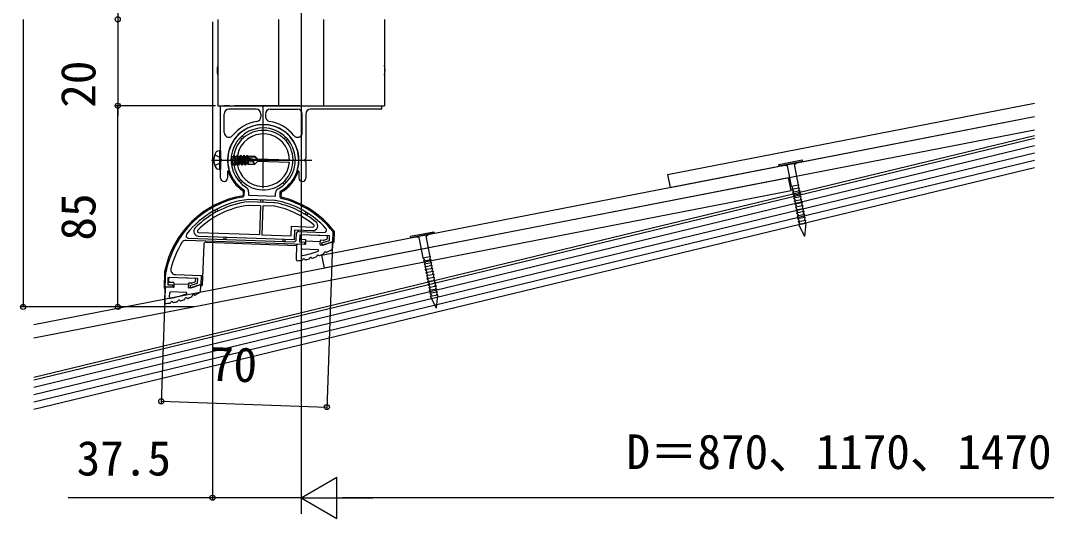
# Model space of a CAD drawing. Units: millimetres, scale not verified. Extents: x -875 to 875, y -1305 to 1298.
# Drawn here: x -90.6 to 343, y 62.4 to 272.8 of the extents above; entities that cross this region are included whole.
import ezdxf
from ezdxf.enums import TextEntityAlignment as Align

# ---------------------------------------------------------------- set-up
doc = ezdxf.new("R2010")
doc.units = ezdxf.units.MM
doc.header["$LTSCALE"] = 8
for name, color, linetype in [('0-3_YKK_11', 7, 'Continuous'), ('0-5_YKK_12', 2, 'Continuous'), ('0-6_YKK_13', 4, 'Continuous'), ('0-7_YKK_D', 6, 'Continuous'), ('0-9_YSS_K', 3, 'Continuous')]:
    doc.layers.add(name, color=color, linetype=linetype)
doc.styles.add('ＭＳ ゴシック', font='')
doc.styles.get('ＭＳ ゴシック').set_extended_font_data('MS Gothic')

msp = doc.modelspace()

# ---------------------------------------------------------------- linework, layer by layer
at = {"layer": '0-3_YKK_11'}
for p, q in [((5.83, 200.44), (5.78, 199.008)), ((25.939, 180.293), (26.023, 182.692)), ((27.057, 183.656), (37.724, 183.284)), ((29.467, 178.169), (-20.61, 179.917)), ((-19.66, 180.885), (24.905, 179.329))]:
    msp.add_line(p, q, dxfattribs=at)
for points in [[(3.985, 199.18), (4.041, 200.794), (3.814, 201.23)], [(5.78, 199.008), (17.173, 198.61), (17.223, 200.042)], [(19.289, 200.69), (19.032, 200.27), (18.976, 198.657)], [(16.974, 196.813), (16.931, 196.818), (5.896, 197.203), (5.853, 197.201)], [(41.396, 183.72), (41.461, 183.523), (41.314, 179.307), (37.084, 177.933), (36.775, 178.884), (39.934, 179.91), (40, 181.803), (27.408, 182.243), (27.303, 179.245), (29.502, 179.168), (29.467, 178.169)], [(-25.145, 165.467), (-14.216, 165.085), (-14.351, 161.221), (-18.53, 159.863), (-18.839, 160.814), (-15.731, 161.824), (-15.664, 163.735), (-28.256, 164.175), (-28.361, 161.177), (-26.162, 161.1), (-26.197, 160.1), (-29.395, 160.212), (-29.176, 166.489), (-29.171, 166.536)]]:
    msp.add_lwpolyline(points, dxfattribs=at)
for centre, radius, start, end in [((12, 213.8), 15, 299.07294, 236.92706), ((12, 213.8), 13.6, 297.57681, 238.42319), ((3.831, 200.51), 2, 358, 58.42321), ((19.222, 199.972), 2, 117.57679, 178), ((10.081, 158.833), 40, 99.96519, 168.89699), ((10.081, 158.833), 38.6, 96.28795, 142.18949), ((2.986, 199.215), 1, 279.96517, 358.00001), ((10.081, 158.833), 38.6, 42.59796, 79.71205), ((19.975, 198.622), 1, 177.99999, 256.03483), ((10.081, 158.833), 40, 38.4736, 76.03482), ((-19.625, 181.884), 1, 142.1895, 268.00003), ((27.022, 182.657), 1, 88.00001, 177.99999), ((37.759, 184.283), 1, 268.00001, 42.59794), ((10.081, 158.834), 38.2, 148.18259, 166.20446), ((-20.68, 177.919), 2, 88.00001, 148.18258), ((24.94, 180.328), 1, 268.00001, 357.99999), ((-25.075, 167.466), 2, 166.20447, 267.99999)]:
    msp.add_arc(centre, radius, start, end, dxfattribs=at)
at = {"layer": '0-5_YKK_12'}
for p, q in [((28, 1015.3), (28, 64.3)), ((-7.2, 273.3), (-7.2, 236.8)), ((18.5, 273.3), (18.5, 236.8)), ((37.5, 273.3), (37.5, 236.8)), ((63.2, 273.3), (63.2, 236.8)), ((-7.2, 236.8), (63.2, 236.8))]:
    msp.add_line(p, q, dxfattribs=at)
at = {"layer": '0-6_YKK_13'}
for p, q in [((-6, 214.542), (-6, 236.8)), ((-2.3, 236.8), (-4.7, 236.8)), ((9, 235.3), (-2.5, 235.3)), ((27.5, 236.8), (-0.2, 236.8)), ((12, 201.915), (12, 236.8)), ((15, 235.3), (26.5, 235.3)), ((27.5, 236.8), (56.2, 236.8)), ((61.7, 235.3), (32, 235.3)), ((58.3, 236.8), (60.7, 236.8)), ((62, 236.8), (62, 235.6)), ((-4.5, 225.449), (-4.5, 233.3)), ((11, 233.3), (11, 232.156)), ((13, 233.3), (13, 232.156)), ((28.5, 225.449), (28.5, 233.3)), ((30, 233.3), (30, 214.542)), ((2.564, 223.186), (3.048, 222.667)), ((3.295, 223.868), (3.779, 223.349)), ((21.386, 223.236), (20.867, 222.752)), ((22.068, 222.505), (21.549, 222.021)), ((-6.5, 217.8), (-7.302, 217.659)), ((-6.5, 217.8), (-6.5, 209.8)), ((-6.5, 217.8), (-6, 217.712)), ((-6, 217.712), (-6, 209.888)), ((-9.9, 213.8), (11, 213.8)), ((-8.534, 213.8), (32.534, 213.8)), ((-6, 206.25), (-6, 213.058)), ((-1.15, 211.7), (-1.589, 214.336)), ((-1.564, 214.785), (-1.05, 211.7)), ((-1.547, 212.603), (-1.468, 212.25)), ((-1.432, 215.35), (-0.768, 215.35)), ((-0.45, 215.9), (-0.768, 215.35)), ((-0.768, 215.35), (-0.068, 212.25)), ((0.25, 211.7), (-0.45, 215.9)), ((-0.45, 215.9), (-0.35, 215.9)), ((-0.35, 215.9), (0.35, 211.7)), ((-0.032, 215.35), (0.632, 215.35)), ((0.95, 215.9), (0.632, 215.35)), ((0.632, 215.35), (1.332, 212.25)), ((1.65, 211.7), (0.95, 215.9)), ((0.95, 215.9), (1.05, 215.9)), ((1.05, 215.9), (1.75, 211.7)), ((1.368, 215.35), (2.032, 215.35)), ((2.35, 215.9), (2.032, 215.35)), ((2.032, 215.35), (2.732, 212.25)), ((3.05, 211.7), (2.35, 215.9)), ((2.35, 215.9), (2.45, 215.9)), ((2.45, 215.9), (3.15, 211.7)), ((2.768, 215.35), (3.432, 215.35)), ((3.75, 215.9), (3.432, 215.35)), ((3.432, 215.35), (4.132, 212.25)), ((3.878, 215.132), (3.75, 215.9)), ((3.75, 215.9), (3.85, 215.9)), ((3.85, 215.9), (3.969, 215.187)), ((3.877, 215.132), (9.576, 213.95)), ((4.45, 211.7), (3.946, 214.726)), ((3.993, 214.71), (8.378, 213.8)), ((4.048, 215.2), (8.326, 215.2)), ((4.05, 214.698), (4.55, 211.7)), ((4.168, 215.35), (4.832, 215.35)), ((4.328, 214.64), (4.868, 212.25)), ((5.092, 215.8), (4.832, 215.35)), ((4.832, 215.35), (4.867, 215.197)), ((5.025, 214.495), (5.532, 212.25)), ((5.092, 215.8), (5.308, 215.8)), ((5.092, 215.8), (5.191, 215.2)), ((5.308, 215.8), (5.481, 215.5)), ((5.308, 215.8), (5.424, 215.2)), ((5.317, 214.435), (5.6, 212.717)), ((5.481, 215.5), (8.45, 215.5)), ((5.584, 214.38), (5.6, 214.296)), ((5.6, 215.5), (5.6, 215.2)), ((5.6, 214.376), (5.6, 212.1)), ((7.647, 213.057), (8.45, 212.1)), ((8.326, 215.2), (9.576, 213.95)), ((8.378, 213.8), (10, 213.8)), ((8.378, 213.8), (10, 213.65)), ((10, 213.95), (8.45, 215.5)), ((10, 213.65), (8.45, 212.1)), ((9.565, 214.385), (23.099, 213.913)), ((9.576, 213.95), (10, 213.95)), ((9.729, 213.379), (23.065, 212.913)), ((10, 213.65), (10, 213.95)), ((30, 213.058), (30, 206.25)), ((-6.5, 209.8), (-7.302, 209.941)), ((-6.5, 209.8), (-6, 209.888)), ((-3.1, 208.943), (-3.1, 206.25)), ((-1.511, 212.25), (-1.468, 212.25)), ((-1.15, 211.7), (-1.468, 212.25)), ((-1.15, 211.7), (-1.05, 211.7)), ((-1.05, 211.7), (-0.732, 212.25)), ((-0.732, 212.25), (-0.068, 212.25)), ((0.25, 211.7), (-0.068, 212.25)), ((0.25, 211.7), (0.35, 211.7)), ((0.35, 211.7), (0.668, 212.25)), ((0.668, 212.25), (1.332, 212.25)), ((1.65, 211.7), (1.332, 212.25)), ((1.65, 211.7), (1.75, 211.7)), ((1.75, 211.7), (2.068, 212.25)), ((2.068, 212.25), (2.732, 212.25)), ((3.05, 211.7), (2.732, 212.25)), ((3.05, 211.7), (3.15, 211.7)), ((3.15, 211.7), (3.468, 212.25)), ((3.468, 212.25), (4.132, 212.25)), ((4.45, 211.7), (4.132, 212.25)), ((4.45, 211.7), (4.55, 211.7)), ((4.55, 211.7), (4.868, 212.25)), ((4.868, 212.25), (5.532, 212.25)), ((5.6, 212.1), (5.532, 212.25)), ((5.6, 212.1), (8.45, 212.1)), ((27.1, 208.943), (27.1, 206.25)), ((2.451, 205.579), (1.932, 205.095)), ((3.133, 204.848), (2.614, 204.364)), ((20.221, 204.251), (20.705, 203.732)), ((20.952, 204.933), (21.436, 204.414)), ((3.542, 200.811), (3.471, 198.791)), ((19.532, 200.253), (19.461, 198.232)), ((16.823, 195.821), (5.934, 196.201)), ((10.904, 196.728), (10.879, 196.028)), ((11.878, 195.993), (11.903, 196.693)), ((-8.012, 191.795), (-8.342, 192.416)), ((-7.459, 192.885), (-7.129, 192.264)), ((10.827, 194.529), (5.993, 194.698)), ((10.827, 194.529), (10.401, 182.337)), ((11.826, 194.494), (11.4, 182.302)), ((16.66, 194.326), (11.826, 194.494)), ((29.952, 191.579), (29.58, 190.982)), ((30.428, 190.452), (30.8, 191.049)), ((-15.377, 183.237), (10.401, 182.337)), ((11.4, 182.302), (23.793, 181.869)), ((25.379, 184.315), (32.96, 184.05)), ((38.701, 181.849), (28.108, 182.219)), ((41.971, 183.798), (41.802, 178.94)), ((-13.159, 178.156), (-13.762, 160.886)), ((-12.125, 179.121), (26.252, 177.781)), ((-4.642, 181.361), (-4.667, 180.661)), ((-3.667, 180.627), (-3.643, 181.326)), ((20.343, 180.489), (20.318, 179.789)), ((21.317, 179.754), (21.342, 180.454)), ((26.036, 171.616), (26.259, 177.981)), ((29.667, 178.162), (26.569, 178.27)), ((27.749, 180.53), (27.797, 181.929)), ((29.737, 180.161), (28.038, 180.22)), ((29.977, 178.451), (30.026, 179.85)), ((30.019, 179.65), (36.016, 179.441)), ((36.023, 179.641), (35.974, 178.242)), ((37.073, 177.903), (36.263, 177.931)), ((37.374, 179.894), (36.333, 179.93)), ((37.176, 177.918), (40.905, 179.129)), ((38.751, 180.322), (37.477, 179.908)), ((38.991, 181.538), (38.958, 180.597)), ((41.213, 176.421), (41.298, 178.834)), ((41.296, 178.776), (41.802, 178.94)), ((28.116, 173.855), (28.188, 175.912)), ((35.113, 175.97), (28.498, 176.201)), ((-27.916, 162.462), (-27.867, 163.861)), ((-25.928, 162.092), (-27.627, 162.151)), ((-16.963, 163.78), (-27.557, 164.15)), ((-25.687, 160.383), (-25.638, 161.782)), ((-25.645, 161.582), (-19.649, 161.373)), ((-19.642, 161.572), (-19.691, 160.173)), ((-18.29, 161.825), (-19.332, 161.862)), ((-18.489, 159.849), (-14.759, 161.061)), ((-16.914, 162.254), (-18.187, 161.84)), ((-16.674, 163.47), (-16.707, 162.528)), ((-14.451, 158.353), (-14.367, 160.765)), ((-14.37, 160.689), (-13.762, 160.886)), ((-29.628, 153.548), (-29.406, 159.912)), ((-25.997, 160.093), (-29.096, 160.202)), ((-27.549, 155.787), (-27.477, 157.844)), ((-20.552, 157.902), (-27.167, 158.133)), ((-18.592, 159.835), (-19.401, 159.863))]:
    msp.add_line(p, q, dxfattribs=at)
for points in [[(-8.495, 216.058), (-6.263, 214.945), (-5.654, 213.8)], [(-8.495, 211.542), (-6.263, 212.655), (-5.654, 213.8)], [(-1.498, 215.463), (-1.432, 215.35), (-0.732, 212.25)], [(-0.35, 215.9), (-0.032, 215.35), (0.668, 212.25)], [(1.05, 215.9), (1.368, 215.35), (2.068, 212.25)], [(2.45, 215.9), (2.768, 215.35), (3.468, 212.25)], [(3.85, 215.9), (4.168, 215.35), (4.201, 215.2)], [(8.378, 213.8), (7.647, 213.057), (5.6, 212.9)], [(-15.429, 181.738), (25.24, 180.318), (25.379, 184.315)], [(23.793, 181.869), (23.932, 185.867), (33.012, 185.549)], [(-29.674, 166.57), (-29.913, 159.73), (-29.413, 159.712)]]:
    msp.add_lwpolyline(points, dxfattribs=at)
for centre, radius, start, end in [((0.2, 251.8), 7.7, 163.95383, 196.04617), ((55.8, 251.8), 7.7, 343.95375, 16.04625), ((-2.5, 233.3), 2, 90, 180), ((9, 233.3), 2, 0, 90), ((15, 233.3), 2, 90, 180), ((26.5, 233.3), 2, 0, 90), ((32, 233.3), 2, 90, 180), ((61.7, 235.6), 0.3, 270, 0), ((12, 213.8), 16.6, 99.2818, 141.22121), ((9, 232.156), 2, 279.2818, 0), ((15, 232.156), 2, 180, 260.7182), ((12, 213.8), 16.6, 38.77879, 80.7182), ((12, 213.8), 15.1, 343.95377, 196.04623), ((12, 213.8), 12.6, 268, 170.40593), ((-2.5, 225.449), 2, 180, 321.22121), ((12, 213.8), 11.1, 0.58176, 169.44021), ((2.929, 223.527), 0.5, 186.98692, 223), ((2.929, 223.527), 0.5, 43, 79.01308), ((21.727, 222.871), 0.5, 96.98692, 133), ((21.727, 222.871), 0.5, 313, 349.01308), ((26.5, 225.449), 2, 218.77879, 0), ((-2.4, 213.8), 6.5, 147.94412, 212.05588), ((-7.146, 216.772), 0.9, 100, 147.94412), ((-5.7, 214.542), 0.3, 180, 247.97569), ((-5.7, 213.058), 0.3, 112.02431, 180), ((-6, 213.8), 0.5, 292.02431, 67.97569), ((4.048, 214.952), 0.248, 90, 257.19096), ((12, 213.8), 11.1, 268, 355.41824), ((30, 213.8), 0.5, 112.02434, 247.97566), ((29.7, 214.542), 0.3, 292.02434, 0), ((29.7, 213.058), 0.3, 0, 67.97566), ((-7.146, 210.828), 0.9, 212.05588, 260), ((-2.8, 208.943), 0.3, 90, 180), ((12, 213.8), 15.5, 197.09809, 236.92705), ((-2.8, 209.543), 0.3, 270, 16.04623), ((12, 213.8), 12.6, 187.1332, 268), ((12, 213.8), 11.1, 188.02699, 268), ((12, 213.8), 15.5, 299.07295, 342.90191), ((26.8, 209.543), 0.3, 163.95377, 270), ((26.8, 208.943), 0.3, 0, 90), ((-4.55, 206.25), 1.45, 180, 0), ((2.273, 204.729), 0.5, 133, 169.01308), ((2.273, 204.729), 0.5, 276.98692, 313), ((21.071, 204.073), 0.5, 6.98692, 43), ((28.55, 206.25), 1.45, 180, 0), ((21.071, 204.073), 0.5, 223, 259.01308), ((10.081, 158.834), 40.5, 99.39261, 168.98755), ((10.081, 158.834), 37.6, 96.39851, 135.61126), ((5.924, 195.901), 0.3, 88, 96.39851), ((11.403, 196.71), 0.5, 141.12947, 178), ((11.403, 196.71), 0.5, 358, 34.87053), ((16.813, 195.521), 0.3, 79.60149, 88), ((10.081, 158.834), 37.6, 49.86118, 79.60149), ((10.081, 158.834), 40.5, 38.05455, 76.60739), ((10.081, 158.834), 36.1, 96.57297, 135.61126), ((-7.9, 192.65), 0.5, 171.42962, 207.99993), ((-7.9, 192.65), 0.5, 27.99993, 64.57039), ((5.983, 194.398), 0.3, 88, 96.57297), ((16.649, 194.026), 0.3, 79.42703, 88), ((10.081, 158.834), 36.1, 49.86118, 79.42703), ((30.376, 191.314), 0.5, 111.42961, 148.00007), ((30.376, 191.314), 0.5, 328.00007, 4.57038), ((33.03, 186.049), 2, 268, 49.86118), ((-15.36, 183.737), 2, 135.61126, 268), ((-15.36, 183.737), 0.5, 135.61126, 268), ((28.097, 181.919), 0.3, 88, 178), ((33.03, 186.049), 0.5, 268, 49.86118), ((-12.16, 178.121), 1, 88, 178), ((-4.167, 180.644), 0.5, 178, 214.87014), ((-4.167, 180.644), 0.5, 321.12986, 358), ((20.818, 179.772), 0.5, 178, 214.87014), ((20.818, 179.772), 0.5, 321.12986, 358), ((26.558, 177.97), 0.3, 88, 178), ((28.048, 180.52), 0.3, 178, 268), ((29.677, 178.462), 0.3, 268, 358), ((29.726, 179.861), 0.3, 358, 88), ((36.273, 178.231), 0.3, 178, 268), ((36.322, 179.63), 0.3, 88, 178), ((37.083, 178.203), 0.3, 268, 288), ((37.385, 180.194), 0.3, 268, 288), ((38.691, 181.549), 0.3, 358, 88), ((38.658, 180.607), 0.3, 288, 358), ((40.998, 178.844), 0.3, 358, 108), ((28.416, 173.845), 0.3, 178, 278.45754), ((28.487, 175.902), 0.3, 88, 178), ((24.121, 202.727), 29.5, 278.45754, 292.0901), ((35.097, 173.201), 0.5, 43.0931, 177.69227), ((35.102, 175.671), 0.3, 292.0901, 88), ((35.681, 173.748), 0.3, 223.0931, 291.74813), ((24.121, 202.727), 31.5, 291.74813, 295.08145), ((37.347, 174.469), 0.3, 295.08145, 3.73648), ((38.145, 174.521), 0.5, 49.1373, 183.73648), ((38.669, 175.126), 0.3, 229.1373, 297.79233), ((24.121, 202.727), 31.5, 297.79233, 302.5627), ((40.913, 176.432), 0.3, 302.5627, 358), ((26.336, 171.606), 0.3, 178, 274.07149), ((24.121, 202.727), 31.5, 274.07149, 277.62513), ((28.261, 171.803), 0.3, 277.62513, 346.28016), ((29.038, 171.613), 0.5, 31.68099, 166.28016), ((29.719, 172.033), 0.3, 211.68099, 280.33602), ((24.121, 202.727), 31.5, 280.33602, 283.24611), ((31.27, 172.357), 0.3, 283.24611, 351.90114), ((32.062, 172.244), 0.5, 37.30196, 171.90114), ((32.698, 172.729), 0.3, 217.30196, 285.95699), ((24.121, 202.727), 31.5, 285.95699, 289.03724), ((34.298, 173.233), 0.3, 289.03724, 357.69227), ((-27.616, 162.451), 0.3, 178, 268), ((-27.567, 163.85), 0.3, 88, 178), ((-25.938, 161.792), 0.3, 358, 88), ((-19.342, 161.562), 0.3, 88, 178), ((-18.28, 162.125), 0.3, 268, 288), ((-16.974, 163.481), 0.3, 358, 88), ((-17.007, 162.539), 0.3, 288, 358), ((-14.667, 160.776), 0.3, 358, 108), ((-29.106, 159.902), 0.3, 88, 178), ((-27.177, 157.833), 0.3, 88, 178), ((-31.544, 184.659), 29.5, 278.45754, 292.0901), ((-25.987, 160.393), 0.3, 268, 358), ((-20.562, 157.602), 0.3, 292.0901, 88), ((-31.544, 184.659), 31.5, 291.74813, 295.08145), ((-19.391, 160.163), 0.3, 178, 268), ((-18.582, 160.135), 0.3, 268, 288), ((-18.318, 156.401), 0.3, 295.08145, 3.73648), ((-17.519, 156.453), 0.5, 49.1373, 183.73648), ((-16.996, 157.058), 0.3, 229.1373, 297.79233), ((-31.544, 184.659), 31.5, 297.79233, 302.5627), ((-14.751, 158.363), 0.3, 302.5627, 358), ((-29.328, 153.537), 0.3, 178, 274.07149), ((-31.544, 184.659), 31.5, 274.07149, 277.62513), ((-27.249, 155.776), 0.3, 178, 278.45754), ((-27.404, 153.735), 0.3, 277.62513, 346.28016), ((-26.626, 153.545), 0.5, 31.68099, 166.28016), ((-25.946, 153.965), 0.3, 211.68099, 280.33602), ((-31.544, 184.659), 31.5, 280.33602, 283.24611), ((-24.395, 154.289), 0.3, 283.24611, 351.90114), ((-23.603, 154.176), 0.5, 37.30196, 171.90114), ((-22.966, 154.661), 0.3, 217.30196, 285.95699), ((-31.544, 184.659), 31.5, 285.95699, 289.03724), ((-21.367, 155.165), 0.3, 289.03724, 357.69227), ((-20.567, 155.133), 0.5, 43.0931, 177.69227), ((-19.983, 155.679), 0.3, 223.0931, 291.74813)]:
    msp.add_arc(centre, radius, start, end, dxfattribs=at)
at = {"layer": '0-7_YKK_D'}
for p, q in [((-89.5, 273.3), (-89.5, 151.8)), ((-9.5, 272.3), (-9.5, 70.143)), ((-8.2, 236.8), (-50.5, 236.8)), ((-49.5, 151.8), (-49.5, 236.8)), ((41.291, 178.658), (38.84, 108.454)), ((-29.413, 159.712), (-31.118, 110.897)), ((-17.2, 151.8), (-90.5, 151.8)), ((-17.2, 151.8), (-50.5, 151.8)), ((-31.083, 111.896), (38.875, 109.453)), ((28, 71.143), (43.155, 79.893)), ((43.155, 62.393), (43.155, 79.893)), ((28, 71.143), (43.155, 62.393)), ((28, 71.143), (58.311, 71.143)), ((610.5, 71.143), (45.5, 71.143))]:
    msp.add_line(p, q, dxfattribs=at)
for points in [[(-49.5, 293.3), (-49.5, 273.3), (-49.5, 232.409)], [(28, 71.143), (-9.5, 71.143), (-70.391, 71.143)]]:
    msp.add_lwpolyline(points, dxfattribs=at)
for centre in [(-49.5, 273.3), (-49.5, 236.8), (-89.5, 151.8), (-49.5, 151.8), (-31.083, 111.896), (38.875, 109.453), (-9.5, 71.143)]:
    msp.add_circle(centre, 1.075, dxfattribs=at)
at = {"layer": '0-9_YSS_K'}
for p, q in [((182.858, 207.691), (338, 237.874)), ((330.108, 236.339), (338, 237.874)), ((36.657, 173.645), (338, 232.271)), ((183.908, 202.293), (338, 232.271)), ((37.708, 168.247), (338, 226.668)), ((338, 224.066), (-84.894, 122.017)), ((-84.894, 120.989), (338, 223.038)), ((-84.894, 117.903), (338, 219.952)), ((-84.894, 114.816), (338, 216.866)), ((-84.894, 111.73), (338, 213.779)), ((229.909, 211.955), (239.725, 213.865)), ((239.859, 213.178), (230.043, 211.268)), ((239.725, 213.865), (239.859, 213.178)), ((-84.894, 108.644), (338, 210.693)), ((230.043, 211.268), (229.909, 211.955)), ((232.497, 211.746), (233.599, 211.45)), ((235.269, 202.864), (233.599, 211.45)), ((-84.894, 144.395), (234.027, 206.44)), ((182.858, 207.691), (183.908, 202.293)), ((235.179, 202.803), (235.269, 202.864)), ((235.179, 202.803), (235.833, 201.834)), ((235.421, 201.557), (235.833, 201.834)), ((235.421, 201.557), (236.075, 200.587)), ((235.664, 200.31), (236.075, 200.587)), ((235.664, 200.31), (236.318, 199.341)), ((238.514, 202.158), (238.028, 202.261)), ((238.271, 203.405), (238.165, 203.427)), ((238.756, 200.911), (238.271, 201.015)), ((238.999, 199.665), (238.513, 199.768)), ((235.907, 199.063), (236.318, 199.341)), ((235.907, 199.063), (236.56, 198.094)), ((236.149, 197.817), (236.56, 198.094)), ((236.149, 197.817), (236.803, 196.848)), ((236.392, 196.57), (236.803, 196.848)), ((236.392, 196.57), (237.045, 195.601)), ((236.634, 195.323), (237.045, 195.601)), ((236.634, 195.323), (237.288, 194.354)), ((239.241, 198.418), (238.756, 198.521)), ((239.484, 197.172), (238.998, 197.275)), ((239.726, 195.925), (239.241, 196.028)), ((236.877, 194.077), (237.288, 194.354)), ((236.877, 194.077), (237.531, 193.108)), ((237.119, 192.83), (237.531, 193.108)), ((237.119, 192.83), (237.773, 191.861)), ((237.362, 191.583), (237.773, 191.861)), ((237.362, 191.583), (238.016, 190.614)), ((239.969, 194.678), (239.483, 194.781)), ((240.211, 193.432), (239.726, 193.535)), ((240.454, 192.185), (239.968, 192.288)), ((240.696, 190.938), (240.211, 191.042)), ((237.604, 190.337), (238.016, 190.614)), ((237.604, 190.337), (238.258, 189.368)), ((237.847, 189.09), (238.258, 189.368)), ((237.847, 189.09), (238.501, 188.121)), ((238.089, 187.844), (238.501, 188.121)), ((238.089, 187.844), (238.743, 186.875)), ((238.37, 186.604), (241.386, 187.191)), ((240.928, 181.499), (238.372, 186.518)), ((238.743, 186.875), (238.405, 186.646)), ((240.939, 189.692), (240.453, 189.795)), ((241.181, 188.445), (240.696, 188.548)), ((240.928, 181.499), (241.416, 187.11)), ((240.938, 187.302), (241.337, 187.217)), ((74.229, 181.668), (84.045, 183.578)), ((84.178, 182.891), (74.362, 180.981)), ((84.045, 183.578), (84.178, 182.891)), ((74.362, 180.981), (74.229, 181.668)), ((76.816, 181.458), (77.918, 181.163)), ((79.588, 172.577), (77.918, 181.163)), ((36.657, 173.645), (37.708, 168.247)), ((79.498, 172.516), (79.588, 172.577)), ((79.498, 172.516), (80.152, 171.547)), ((79.741, 171.269), (80.152, 171.547)), ((79.741, 171.269), (80.395, 170.3)), ((79.983, 170.023), (80.395, 170.3)), ((79.983, 170.023), (80.637, 169.054)), ((82.833, 171.871), (82.348, 171.974)), ((82.59, 173.117), (82.484, 173.14)), ((83.075, 170.624), (82.59, 170.727)), ((83.318, 169.378), (82.833, 169.481)), ((80.226, 168.776), (80.637, 169.054)), ((80.226, 168.776), (80.88, 167.807)), ((80.468, 167.529), (80.88, 167.807)), ((80.468, 167.529), (81.122, 166.56)), ((80.711, 166.283), (81.122, 166.56)), ((80.711, 166.283), (81.365, 165.314)), ((80.954, 165.036), (81.365, 165.314)), ((80.954, 165.036), (81.607, 164.067)), ((83.56, 168.131), (83.075, 168.234)), ((83.803, 166.884), (83.318, 166.987)), ((84.046, 165.638), (83.56, 165.741)), ((81.196, 163.789), (81.607, 164.067)), ((81.196, 163.789), (81.85, 162.82)), ((81.439, 162.543), (81.85, 162.82)), ((81.439, 162.543), (82.092, 161.574)), ((81.681, 161.296), (82.092, 161.574)), ((81.681, 161.296), (82.335, 160.327)), ((84.288, 164.391), (83.803, 164.494)), ((84.531, 163.144), (84.045, 163.247)), ((84.773, 161.898), (84.288, 162.001)), ((85.016, 160.651), (84.53, 160.754)), ((81.924, 160.05), (82.335, 160.327)), ((81.924, 160.05), (82.578, 159.081)), ((82.166, 158.803), (82.578, 159.081)), ((82.166, 158.803), (82.82, 157.834)), ((82.409, 157.556), (82.82, 157.834)), ((82.409, 157.556), (83.063, 156.587)), ((82.689, 156.317), (85.705, 156.904)), ((85.248, 151.212), (82.691, 156.231)), ((83.063, 156.587), (82.725, 156.359)), ((85.258, 159.405), (84.773, 159.508)), ((85.501, 158.158), (85.015, 158.261)), ((85.248, 151.212), (85.736, 156.823)), ((85.258, 157.014), (85.657, 156.93))]:
    msp.add_line(p, q, dxfattribs=at)
for points in [[(238.165, 203.427), (236.494, 212.014), (237.405, 212.7)], [(-84.894, 138.792), (235.077, 201.041), (234.027, 206.44)], [(235.179, 202.803), (238.271, 203.405), (238.028, 202.261)], [(235.421, 201.557), (238.514, 202.158), (238.271, 201.015)], [(235.664, 200.31), (238.756, 200.911), (238.513, 199.768)], [(235.907, 199.063), (238.999, 199.665), (238.756, 198.521)], [(236.149, 197.817), (239.241, 198.418), (238.998, 197.275)], [(236.392, 196.57), (239.484, 197.172), (239.241, 196.028)], [(236.634, 195.323), (239.726, 195.925), (239.483, 194.781)], [(236.877, 194.077), (239.969, 194.678), (239.726, 193.535)], [(237.119, 192.83), (240.211, 193.432), (239.968, 192.288)], [(237.362, 191.583), (240.454, 192.185), (240.211, 191.042)], [(237.604, 190.337), (240.696, 190.938), (240.453, 189.795)], [(237.847, 189.09), (240.939, 189.692), (240.696, 188.548)], [(238.089, 187.844), (241.181, 188.445), (240.938, 187.302)], [(82.484, 173.14), (80.814, 181.727), (81.724, 182.413)], [(79.498, 172.516), (82.59, 173.117), (82.348, 171.974)], [(79.741, 171.269), (82.833, 171.871), (82.59, 170.727)], [(79.983, 170.023), (83.075, 170.624), (82.833, 169.481)], [(80.226, 168.776), (83.318, 169.378), (83.075, 168.234)], [(80.468, 167.529), (83.56, 168.131), (83.318, 166.987)], [(80.711, 166.283), (83.803, 166.884), (83.56, 165.741)], [(80.954, 165.036), (84.046, 165.638), (83.803, 164.494)], [(81.196, 163.789), (84.288, 164.391), (84.045, 163.247)], [(81.439, 162.543), (84.531, 163.144), (84.288, 162.001)], [(81.681, 161.296), (84.773, 161.898), (84.53, 160.754)], [(81.924, 160.05), (85.016, 160.651), (84.773, 159.508)], [(82.166, 158.803), (85.258, 159.405), (85.015, 158.261)], [(82.409, 157.556), (85.501, 158.158), (85.258, 157.014)]]:
    msp.add_lwpolyline(points, dxfattribs=at)
for centre, start, end in [((238.461, 186.564), 124.00923, 206.98902), ((241.317, 187.119), 355.02944, 78.00923), ((82.78, 156.276), 124.00923, 206.98902), ((85.636, 156.832), 355.02944, 78.00923)]:
    msp.add_arc(centre, 0.1, start, end, dxfattribs=at)

# ---------------------------------------------------------------- texts
at = {"layer": '0-7_YKK_D', "style": 'ＭＳ ゴシック'}
for s, rotation, p in [('20', 90, (-54.5, 235.932)), ('85', 90, (-54.5, 179.811)), ('70', 358, (-10.92, 116.195))]:
    msp.add_text(s, height=14.66, rotation=rotation, dxfattribs=at).set_placement(p, align=Align.BOTTOM_LEFT)
for s, p in [('D＝870、1170、1470、1770', (165.5, 78.87)), ('37.5', (-66.868, 76.143))]:
    msp.add_text(s, height=14.66, dxfattribs=at).set_placement(p, align=Align.BOTTOM_LEFT)

doc.saveas('drawing.dxf')
